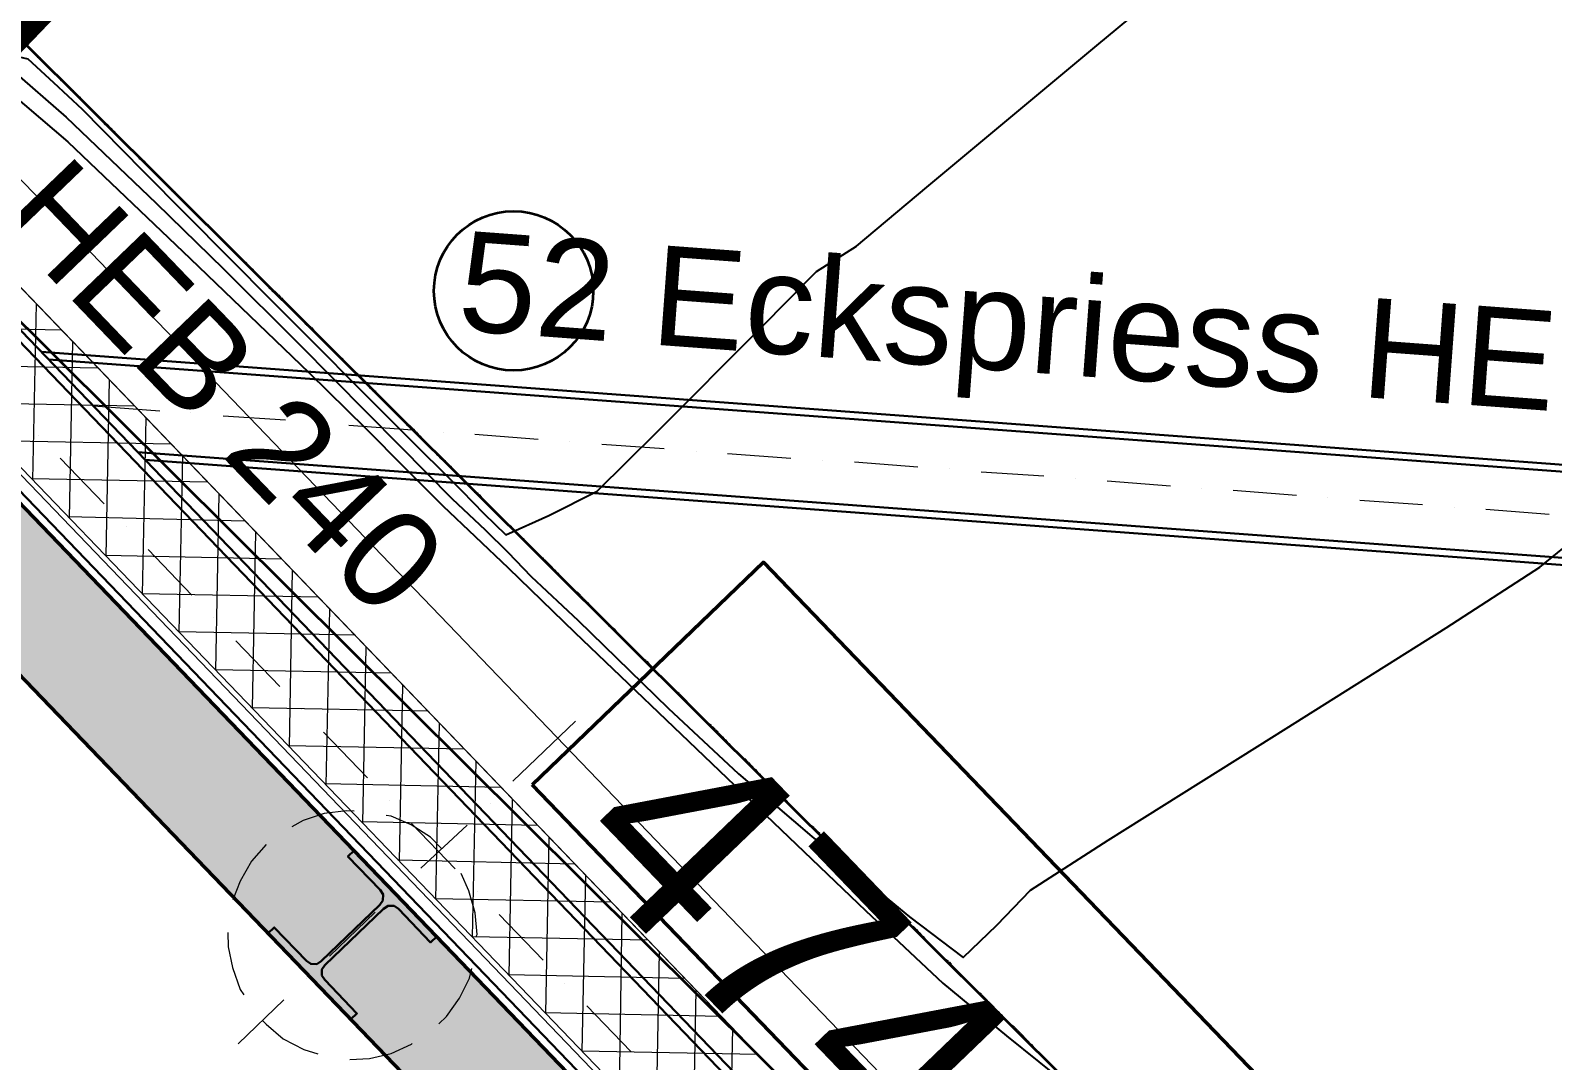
# Model space of a CAD drawing. Header units: metres. Extents: x 2687650.8 to 2687727.1, y 1234407.3 to 1234484.3.
# Drawn here: x 2687673.522 to 2687676.575, y 1234436.171 to 1234438.236 of the extents above; entities that cross this region are included whole.
import ezdxf

# ---------------------------------------------------------------- set-up
doc = ezdxf.new("R2010")
doc.units = ezdxf.units.M
for name, color, linetype, true_color in [('PDF_062_Bauten.062 Bauteilschraffuren', 7, 'Continuous', 0x7f7f7f), ('PDF_211_Wände_Beton.211', 7, 'Continuous', 0x7f7f7f), ('PDF_211_Wände_Beton.211 Bauteilschraffuren', 7, 'Continuous', 0x7f7f7f), ('PDF_211_Wände_Beton.211 Schichttrennlinien', 7, 'Continuous', 0x7f7f7f), ('PDF_222_Spenglerarbeiten.222 Bauteilschraffuren', 7, 'Continuous', 0x7f7f7f), ('PDF_3D_Kurven-Nebenhoehen', 7, 'Continuous', 0xdda500), ('PDF_AV_01225-Bobe-ueb-befestigte', 7, 'Continuous', 0xfdfdfd), ('PDF_AV_01234-Bobe-Gartenanlage', 7, 'Continuous', 0xfdfdfd), ('PDF_E_Farbe Beton', 7, 'Continuous', 0xdfff7f), ('PDF_Rühlwand Träger u Vermassung', 7, 'Continuous', 0x0ac1ff)]:
    doc.layers.add(name, color=color, linetype=linetype, true_color=true_color)
for name, color, linetype in [('PDF_A-KOTEN', 7, 'Continuous'), ('PDF_AV_01211-Bobe-Gebaeude', 7, 'Continuous'), ('PDF_AV_01313-Mauer-Sockel', 7, 'Continuous'), ('PDF_E_BETON', 7, 'Continuous'), ('PDF_E_Text', 7, 'Continuous'), ('PDF_Text', 7, 'Continuous')]:
    doc.layers.add(name, color=color, linetype=linetype)
doc.styles.add('PDF Arial', font='arial.ttf')

# ---------------------------------------------------------------- blocks, each defined once
blk = doc.blocks.new('A$C1c84ec86')
at = {"layer": 'PDF_E_Farbe Beton', "true_color": 0xbfff7f, "transparency": 33554559}
h = blk.add_hatch(color=71, dxfattribs=at)
h.paths.add_polyline_path([(3096.53, 1972.34), (3087.64, 1847.46), (3087.42, 523.67), (612.36, 523.67), (612.36, 1217.32), (591.83, 1429.41), (592.04, 1430.89), (672.48, 2565.87), (2668.74, 2565.87), (2848.03, 2530.94), (2997.89, 2390.18), (3013.34, 2375.79), (3093.99, 2206.03), (3096.53, 2200.53)])
h.paths.add_polyline_path([(3120.45, 1972.34), (3120.45, 2206.03), (3039.8, 2375.79), (3033.03, 2390.18), (2883.16, 2530.94), (2859.46, 2553.17), (2794.47, 2565.87), (2671.07, 2589.79), (650.04, 2589.79), (648.35, 2565.87), (567.91, 1430.89), (568.12, 1429.41), (588.44, 1217.32), (588.44, 499.75), (3111.55, 499.75), (3111.55, 1847.46)], flags=0)
at = {"layer": 'PDF_Rühlwand Träger u Vermassung', "transparency": 33554559}
blk.add_hatch(color=256, dxfattribs=at).paths.add_polyline_path([(2832.15, 499.75), (2856.07, 499.75), (2856.07, 501.45), (2845.91, 501.45), (2845.7, 501.66), (2845.27, 501.87), (2845.06, 502.08), (2844.85, 502.51), (2844.64, 502.72), (2844.64, 520.71), (2844.85, 520.92), (2845.06, 521.34), (2845.27, 521.56), (2845.7, 521.77), (2845.91, 521.98), (2856.07, 521.98), (2856.07, 523.67), (2832.15, 523.67), (2832.15, 521.98), (2842.31, 521.98), (2842.52, 521.77), (2842.95, 521.56), (2843.16, 521.34), (2843.37, 520.92), (2843.37, 520.71), (2843.58, 520.29), (2843.58, 503.14), (2843.37, 502.72), (2843.37, 502.51), (2843.16, 502.08), (2842.73, 501.87), (2842.52, 501.66), (2842.1, 501.45), (2832.15, 501.45)])
at = {"layer": 'PDF_062_Bauten.062 Bauteilschraffuren', "lineweight": 18}
blk.add_lwpolyline([(2621.11, 2560.79), (677.13, 2560.79), (608.13, 1589.22), (608.13, 1483.39), (616.38, 1483.39), (616.38, 527.69), (3083.61, 527.69), (3083.61, 1406.76), (3082.98, 1406.76), (3083.61, 1981.87), (3091.45, 1981.87), (3091.45, 2122.63)], dxfattribs=at)
at = {"layer": 'PDF_211_Wände_Beton.211', "lineweight": 18}
for points in [[(2625.56, 2560.79), (677.13, 2560.79), (676.5, 2552.75), (608.34, 1592.4), (608.34, 1483.39), (616.38, 1483.39), (616.38, 527.69), (617.44, 527.69), (3082.56, 527.69), (3083.61, 527.69), (3083.61, 1981.87), (3091.45, 1981.87), (3091.45, 2101.89), (3091.45, 2123.9)], [(3057.58, 2120.3), (2703.03, 2120.3), (2036.9, 2120.3), (1550.49, 2120.3), (1524.45, 2120.3), (1524.45, 1612.29), (1524.45, 1598.32), (1524.45, 1590.28), (1550.49, 1590.28), (1550.49, 2100.41), (2036.9, 2100.41), (2703.03, 2100.41), (3057.58, 2100.41), (3057.58, 1981.87), (3057.58, 553.73), (642.42, 553.73), (642.42, 1483.39), (642.42, 1591.13), (708.88, 2526.92), (2625.35, 2526.92)]]:
    blk.add_lwpolyline(points, dxfattribs=at)
at = {"layer": 'PDF_211_Wände_Beton.211 Bauteilschraffuren', "lineweight": 18}
for points in [[(2691.18, 528.75), (2716.15, 553.73)], [(2701.76, 528.75), (2726.74, 553.73)], [(2733.93, 528.75), (2708.96, 553.73)], [(2712.34, 528.75), (2737.32, 553.73)], [(2744.52, 528.75), (2719.54, 553.73)], [(2722.93, 528.75), (2747.91, 553.73)], [(2755.1, 528.75), (2730.12, 553.73)], [(2733.51, 528.75), (2758.49, 553.73)], [(2765.69, 528.75), (2740.71, 553.73)], [(2744.1, 528.75), (2769.28, 553.73)], [(2776.27, 528.75), (2751.29, 553.73)], [(2754.89, 528.75), (2779.87, 553.73)], [(2786.85, 528.75), (2761.88, 553.73)], [(2765.47, 528.75), (2790.45, 553.73)], [(2797.44, 528.75), (2772.46, 553.73)], [(2776.06, 528.75), (2801.03, 553.73)], [(2808.23, 528.75), (2783.04, 553.73)], [(2786.64, 528.75), (2811.62, 553.73)], [(2818.81, 528.75), (2793.84, 553.73)], [(2797.22, 528.75), (2822.2, 553.73)], [(2829.4, 528.75), (2804.42, 553.73)], [(2807.81, 528.75), (2832.78, 553.73)], [(2839.98, 528.75), (2815, 553.73)], [(2818.39, 528.75), (2843.37, 553.73)], [(2850.57, 528.75), (2825.59, 553.73)], [(2828.97, 528.75), (2853.95, 553.73)], [(2861.15, 528.75), (2836.17, 553.73)], [(2839.56, 528.75), (2864.75, 553.73)], [(2871.73, 528.75), (2846.76, 553.73)], [(2850.35, 528.75), (2875.33, 553.73)], [(2882.32, 528.75), (2857.34, 553.73)], [(2860.94, 528.75), (2885.91, 553.73)], [(2892.9, 528.75), (2867.92, 553.73)], [(2871.52, 528.75), (2896.5, 553.73)], [(2903.69, 528.75), (2878.51, 553.73)], [(2882.1, 528.75), (2907.08, 553.73)], [(2914.28, 528.75), (2889.3, 553.73)], [(2892.69, 528.75), (2917.66, 553.73)], [(2924.86, 528.75), (2899.88, 553.73)], [(2935.45, 528.75), (2910.47, 553.73)]]:
    blk.add_lwpolyline(points, dxfattribs=at)
at = {"layer": 'PDF_211_Wände_Beton.211 Schichttrennlinien', "lineweight": 18}
blk.add_lwpolyline([(617.44, 528.75), (642.42, 528.75), (3057.58, 528.75), (3082.56, 528.75)], dxfattribs=at)
at = {"layer": 'PDF_222_Spenglerarbeiten.222 Bauteilschraffuren', "lineweight": 18}
blk.add_lwpolyline([(2293.45, 553.73), (2293.45, 568.76), (3057.58, 568.76), (3057.58, 553.73)], close=True, dxfattribs=at)
at = {"layer": 'PDF_3D_Kurven-Nebenhoehen', "lineweight": 25}
for points in [[(2668.11, 583.79), (2672.34, 586.54), (2679.32, 586.96), (2687.16, 587.39), (2704.51, 587.6), (2741.34, 588.23), (2777.96, 588.87), (2795.11, 589.29), (2801.46, 589.29), (2807.6, 589.5), (2810.77, 598.39), (2813.95, 608.76), (2813.73, 625.7), (2813.1, 655.12), (2812.68, 671), (2814.58, 680.31), (2815.85, 698.72), (2819.03, 742.96), (2822.84, 795.88), (2826.22, 841.39), (2827.92, 862.77)], [(2668.11, 580.4), (2671.7, 582.73), (2686.1, 584), (2711.07, 585.06), (2729.91, 585.69), (2751.29, 586.12), (2780.08, 586.54), (2794.9, 586.75), (2804, 587.17), (2810.35, 587.39), (2817.12, 587.39), (2830.03, 588.02), (2855.22, 588.87), (2874.48, 589.93), (2893.75, 591.83), (2918.93, 594.79), (2932.27, 596.91), (2932.27, 606.22), (2931.85, 615.96), (2935.45, 634.16), (2943.49, 672.69), (2951.74, 712.48), (2955.98, 734.5), (2957.25, 749.52)], [(2668.32, 577.23), (2671.28, 578.92), (2689.91, 580.82), (2723.77, 582.31), (2756.8, 583.58), (2772.67, 584), (2783.89, 584.21), (2794.68, 584.42), (2803.57, 584.85), (2812.68, 585.27), (2831.3, 585.9), (2871.31, 587.6), (2911.95, 589.29), (2933.12, 590.35), (2949.63, 592.25), (2966.14, 594.37), (2986.03, 595.22), (3018.63, 597.55), (3040.01, 602.84), (3046.78, 622.1), (3051.86, 652.58)]]:
    blk.add_lwpolyline(points, dxfattribs=at)
at = {"layer": 'PDF_A-KOTEN', "lineweight": 50}
blk.add_lwpolyline([(2847.39, 558.6), (2847.39, 622.95), (3014.19, 622.95), (3014.19, 558.6)], close=True, dxfattribs=at)
at = {"layer": 'PDF_AV_01211-Bobe-Gebaeude', "lineweight": 0, "const_width": 5.09}
blk.add_lwpolyline([(2642.28, 1209.17), (2629.9, 1514.08), (2219.05, 1482.01), (2230.69, 1192.23), (1979.96, 1181.97), (1981.02, 1154.03), (1996.16, 1154.66), (2019.86, 526), (2669.48, 547.91), (2667.89, 588.13), (2643.66, 1178.9)], dxfattribs=at)
at = {"layer": 'PDF_AV_01225-Bobe-ueb-befestigte', "lineweight": 25}
for points in [[(2844.43, 592.04), (2845.27, 592.25)], [(2845.49, 592.25), (2846.12, 592.25)], [(2846.33, 592.25), (2846.97, 592.25)], [(2847.18, 592.25), (2848.03, 592.25)], [(2848.24, 592.25), (2848.87, 592.25)], [(2849.08, 592.25), (2849.93, 592.25)], [(2850.14, 592.25), (2850.78, 592.25)], [(2850.99, 592.25), (2851.62, 592.25)], [(2851.84, 592.25), (2852.68, 592.25)], [(2852.89, 592.25), (2853.53, 592.25)], [(2853.74, 592.25), (2854.59, 592.47)], [(2854.8, 592.47), (2855.43, 592.47)], [(2855.65, 592.47), (2856.28, 592.47)], [(2856.49, 592.47), (2857.34, 592.47)], [(2857.55, 592.47), (2858.19, 592.47)], [(2858.4, 592.47), (2859.24, 592.47)], [(2859.46, 592.47), (2860.09, 592.47)], [(2860.3, 592.47), (2860.94, 592.47)], [(2861.15, 592.47), (2862, 592.47)], [(2862.21, 592.47), (2862.84, 592.47)], [(2863.05, 592.47), (2863.69, 592.68)], [(2864.11, 592.68), (2864.75, 592.68)], [(2864.96, 592.68), (2865.59, 592.68)], [(2865.81, 592.68), (2866.65, 592.68)], [(2866.86, 592.68), (2867.5, 592.68)], [(2867.71, 592.68), (2868.35, 592.68)], [(2868.77, 592.68), (2869.4, 592.68)], [(2869.62, 592.68), (2870.25, 592.68)], [(2870.46, 592.68), (2871.31, 592.68)], [(2871.52, 592.68), (2872.16, 592.68)], [(2872.37, 592.68), (2873, 592.68)], [(2873.21, 592.89), (2874.06, 592.89)], [(2874.27, 592.89), (2874.91, 592.89)], [(2875.12, 592.89), (2875.97, 592.89)], [(2876.18, 592.89), (2876.81, 592.89)], [(2877.02, 592.89), (2877.66, 592.89)], [(2877.87, 592.89), (2878.72, 592.89)], [(2878.93, 592.89), (2879.56, 592.89)], [(2879.78, 592.89), (2880.62, 592.89)], [(2880.83, 592.89), (2881.47, 592.89)], [(2881.68, 592.89), (2882.32, 592.89)], [(2882.53, 592.89), (2883.37, 593.1)], [(2883.59, 593.1), (2884.22, 593.1)], [(2884.43, 593.1), (2885.28, 593.1)], [(2885.49, 593.1), (2886.13, 593.1)], [(2886.34, 593.1), (2886.97, 593.1)], [(2887.18, 593.1), (2888.03, 593.1)], [(2888.24, 593.1), (2888.88, 593.1)], [(2889.09, 593.1), (2889.72, 593.1)], [(2890.15, 593.1), (2890.78, 593.1)], [(2890.99, 593.1), (2891.63, 593.1)], [(2891.84, 593.1), (2892.69, 593.31)], [(2892.9, 593.31), (2893.53, 593.31)], [(2893.75, 593.31), (2894.38, 593.31)], [(2894.8, 593.31), (2895.44, 593.31)], [(2895.65, 593.31), (2896.29, 593.31)], [(2896.5, 593.31), (2897.34, 593.31)], [(2897.56, 593.31), (2898.19, 593.31)], [(2898.4, 593.31), (2899.04, 593.31)], [(2899.25, 593.31), (2900.1, 593.31)], [(2900.31, 593.31), (2900.94, 593.31)], [(2901.15, 593.31), (2902, 593.52)], [(2902.21, 593.52), (2902.85, 593.52)], [(2903.06, 593.52), (2903.69, 593.52)], [(2903.91, 593.52), (2904.75, 593.52)], [(2904.96, 593.52), (2905.6, 593.52)], [(2905.81, 593.52), (2906.66, 593.52)], [(2906.87, 593.52), (2907.5, 593.52)], [(2907.72, 593.52), (2908.35, 593.52)], [(2908.56, 593.52), (2909.41, 593.52)], [(2909.62, 593.52), (2910.26, 593.52)], [(2910.47, 593.52), (2911.31, 593.74)], [(2911.53, 593.74), (2912.16, 593.74)], [(2912.37, 593.74), (2913.01, 593.74)], [(2913.22, 593.74), (2914.07, 593.74)], [(2914.28, 593.74), (2914.91, 593.74)], [(2915.12, 593.74), (2915.76, 593.74)], [(2916.18, 593.74), (2916.82, 593.74)], [(2917.03, 593.74), (2917.66, 593.74)], [(2917.88, 593.74), (2918.72, 593.74)], [(2918.93, 593.74), (2919.57, 593.74)], [(2919.78, 593.74), (2920.42, 593.74)], [(2920.84, 593.95), (2921.47, 593.95)], [(2921.69, 593.95), (2922.32, 593.95)], [(2922.53, 593.95), (2923.38, 593.95)], [(2923.59, 593.95), (2924.23, 593.95)], [(2924.44, 593.95), (2925.07, 593.95)], [(2925.28, 593.95), (2926.13, 593.95)], [(2926.34, 593.95), (2926.98, 593.95)], [(2927.19, 593.95), (2928.04, 593.95)], [(2928.25, 593.95), (2928.88, 593.95)], [(2929.09, 593.95), (2929.73, 593.95)], [(2929.94, 593.95), (2930.79, 594.16)], [(2931, 594.16), (2931.64, 594.16)], [(2931.85, 594.16), (2932.69, 594.16)], [(2932.91, 594.16), (2933.54, 594.16)], [(2933.75, 594.16), (2934.39, 594.16)], [(2934.6, 594.16), (2935.45, 594.16)], [(2935.66, 594.16), (2936.29, 594.16)], [(2936.5, 594.16), (2937.35, 594.16)], [(2937.56, 594.16), (2938.2, 594.16)], [(2938.41, 594.16), (2939.04, 594.16)], [(2939.26, 594.16), (2940.1, 594.37)], [(2940.31, 594.37), (2940.95, 594.37)], [(2941.16, 594.37), (2941.8, 594.37)], [(2942.22, 594.37), (2942.85, 594.37)], [(2943.07, 594.37), (2943.7, 594.37)], [(2943.91, 594.37), (2944.76, 594.37)], [(2944.97, 594.37), (2945.61, 594.37)], [(2945.82, 594.37), (2946.45, 594.37)], [(2946.88, 594.37), (2947.51, 594.37)], [(2947.72, 594.37), (2948.36, 594.37)], [(2948.57, 594.37), (2949.42, 594.58)], [(2949.63, 594.58), (2950.26, 594.58)], [(2950.47, 594.58), (2951.11, 594.58)], [(2951.32, 594.58), (2952.17, 594.58)], [(2952.38, 594.58), (2953.01, 594.58)], [(2953.23, 594.58), (2954.07, 594.58)], [(2954.28, 594.58), (2954.92, 594.58)], [(2955.13, 594.58), (2955.77, 594.58)], [(2955.98, 594.58), (2956.82, 594.58)], [(2957.04, 594.58), (2957.67, 594.58)], [(2957.88, 594.58), (2958.73, 594.58)], [(2711.5, 589.08), (2712.13, 589.29)], [(2712.56, 589.29), (2713.19, 589.29)], [(2713.4, 589.29), (2714.04, 589.29)], [(2714.25, 589.29), (2715.1, 589.29)], [(2715.31, 589.29), (2715.94, 589.29)], [(2716.15, 589.29), (2716.79, 589.29)], [(2717.21, 589.29), (2717.85, 589.29)], [(2718.06, 589.29), (2718.69, 589.29)], [(2718.91, 589.29), (2719.75, 589.29)], [(2719.96, 589.29), (2720.6, 589.29)], [(2720.81, 589.29), (2721.45, 589.5)], [(2721.66, 589.5), (2722.5, 589.5)], [(2722.72, 589.5), (2723.35, 589.5)], [(2723.56, 589.5), (2724.41, 589.5)], [(2724.62, 589.5), (2725.26, 589.5)], [(2725.47, 589.5), (2726.1, 589.5)], [(2726.31, 589.5), (2727.16, 589.5)], [(2727.37, 589.5), (2728.01, 589.5)], [(2728.22, 589.5), (2729.07, 589.5)], [(2729.28, 589.5), (2729.91, 589.5)], [(2730.12, 589.5), (2730.76, 589.5)], [(2730.97, 589.71), (2731.82, 589.71)], [(2732.03, 589.71), (2732.66, 589.71)], [(2732.88, 589.71), (2733.72, 589.71)], [(2733.93, 589.71), (2734.57, 589.71)], [(2734.78, 589.71), (2735.42, 589.71)], [(2735.63, 589.71), (2736.47, 589.71)], [(2736.69, 589.71), (2737.32, 589.71)], [(2737.53, 589.71), (2738.17, 589.71)], [(2738.59, 589.71), (2739.23, 589.71)], [(2739.44, 589.71), (2740.07, 589.71)], [(2740.28, 589.93), (2741.13, 589.93)], [(2741.34, 589.93), (2741.98, 589.93)], [(2742.19, 589.93), (2742.83, 589.93)], [(2743.25, 589.93), (2743.88, 589.93)], [(2744.1, 589.93), (2744.73, 589.93)], [(2744.94, 589.93), (2745.79, 589.93)], [(2746, 589.93), (2746.64, 589.93)], [(2746.85, 589.93), (2747.48, 589.93)], [(2747.69, 589.93), (2748.54, 589.93)], [(2748.75, 589.93), (2749.39, 589.93)], [(2749.6, 589.93), (2750.45, 590.14)], [(2750.66, 590.14), (2751.29, 590.14)], [(2751.5, 590.14), (2752.14, 590.14)], [(2752.35, 590.14), (2753.2, 590.14)], [(2753.41, 590.14), (2754.04, 590.14)], [(2754.26, 590.14), (2755.1, 590.14)], [(2755.31, 590.14), (2755.95, 590.14)], [(2756.16, 590.14), (2756.8, 590.14)], [(2757.01, 590.14), (2757.85, 590.14)], [(2758.07, 590.14), (2758.7, 590.14)], [(2758.91, 590.14), (2759.55, 590.35)], [(2759.97, 590.35), (2760.61, 590.35)], [(2760.82, 590.35), (2761.45, 590.35)], [(2761.66, 590.35), (2762.51, 590.35)], [(2762.72, 590.35), (2763.36, 590.35)], [(2763.57, 590.35), (2764.2, 590.35)], [(2764.63, 590.35), (2765.26, 590.35)], [(2765.47, 590.35), (2766.11, 590.35)], [(2766.32, 590.35), (2767.17, 590.35)], [(2767.38, 590.35), (2768.01, 590.35)], [(2768.23, 590.35), (2768.86, 590.56)], [(2769.28, 590.56), (2769.92, 590.56)], [(2770.13, 590.56), (2770.77, 590.56)], [(2770.98, 590.56), (2771.82, 590.56)], [(2772.04, 590.56), (2772.67, 590.56)], [(2772.88, 590.56), (2773.52, 590.56)], [(2773.73, 590.56), (2774.58, 590.56)], [(2774.79, 590.56), (2775.42, 590.56)], [(2775.63, 590.56), (2776.48, 590.56)], [(2776.69, 590.56), (2777.33, 590.56)], [(2777.54, 590.56), (2778.17, 590.56)], [(2778.39, 590.77), (2779.23, 590.77)], [(2779.44, 590.77), (2780.08, 590.77)], [(2780.29, 590.77), (2781.14, 590.77)], [(2781.35, 590.77), (2781.98, 590.77)], [(2782.2, 590.77), (2782.83, 590.77)], [(2783.04, 590.77), (2783.89, 590.77)], [(2784.1, 590.77), (2784.74, 590.77)], [(2784.95, 590.77), (2785.58, 590.77)], [(2786.01, 590.77), (2786.64, 590.77)], [(2786.85, 590.77), (2787.49, 590.77)], [(2787.7, 590.77), (2788.55, 590.98)], [(2788.76, 590.98), (2789.39, 590.98)], [(2789.6, 590.98), (2790.24, 590.98)], [(2790.66, 590.98), (2791.3, 590.98)], [(2791.51, 590.98), (2792.14, 590.98)], [(2792.36, 590.98), (2793.2, 590.98)], [(2793.41, 590.98), (2794.05, 590.98)], [(2794.26, 590.98), (2794.9, 590.98)], [(2795.32, 590.98), (2795.95, 590.98)], [(2796.17, 590.98), (2796.8, 590.98)], [(2797.01, 590.98), (2797.86, 591.2)], [(2798.07, 591.2), (2798.71, 591.2)], [(2798.92, 591.2), (2799.55, 591.2)], [(2799.76, 591.2), (2800.61, 591.2)], [(2800.82, 591.2), (2801.46, 591.2)], [(2801.67, 591.2), (2802.52, 591.2)], [(2802.73, 591.2), (2803.36, 591.2)], [(2803.57, 591.2), (2804.21, 591.2)], [(2804.42, 591.2), (2805.27, 591.2)], [(2805.48, 591.2), (2806.11, 591.2)], [(2806.33, 591.2), (2807.17, 591.41)], [(2807.38, 591.41), (2808.02, 591.41)], [(2808.23, 591.41), (2808.87, 591.41)], [(2809.08, 591.41), (2809.92, 591.41)], [(2810.14, 591.41), (2810.77, 591.41)], [(2810.98, 591.41), (2811.62, 591.41)], [(2812.04, 591.41), (2812.68, 591.41)], [(2812.89, 591.41), (2813.52, 591.41)], [(2813.73, 591.41), (2814.58, 591.41)], [(2814.79, 591.41), (2815.43, 591.41)], [(2815.64, 591.41), (2816.27, 591.62)], [(2816.7, 591.62), (2817.33, 591.62)], [(2817.54, 591.62), (2818.18, 591.62)], [(2818.39, 591.62), (2819.24, 591.62)], [(2819.45, 591.62), (2820.08, 591.62)], [(2820.3, 591.62), (2820.93, 591.62)], [(2821.35, 591.62), (2821.99, 591.62)], [(2822.2, 591.62), (2822.84, 591.62)], [(2823.05, 591.62), (2823.89, 591.62)], [(2824.11, 591.62), (2824.74, 591.62)], [(2824.95, 591.62), (2825.59, 591.62)], [(2825.8, 591.83), (2826.65, 591.83)], [(2826.86, 591.83), (2827.49, 591.83)], [(2827.7, 591.83), (2828.55, 591.83)], [(2828.76, 591.83), (2829.4, 591.83)], [(2829.61, 591.83), (2830.24, 591.83)], [(2830.46, 591.83), (2831.3, 591.83)], [(2831.51, 591.83), (2832.15, 591.83)], [(2832.36, 591.83), (2833.21, 591.83)], [(2833.42, 591.83), (2834.05, 591.83)], [(2834.27, 591.83), (2834.9, 591.83)], [(2835.11, 591.83), (2835.96, 592.04)], [(2836.17, 592.04), (2836.81, 592.04)], [(2837.02, 592.04), (2837.65, 592.04)], [(2838.08, 592.04), (2838.71, 592.04)], [(2838.92, 592.04), (2839.56, 592.04)], [(2839.77, 592.04), (2840.62, 592.04)], [(2840.83, 592.04), (2841.46, 592.04)], [(2841.68, 592.04), (2842.31, 592.04)], [(2842.73, 592.04), (2843.37, 592.04)], [(2843.58, 592.04), (2844.22, 592.04)], [(2671.49, 588.23), (2672.34, 588.23)], [(2672.55, 588.23), (2673.19, 588.23)], [(2673.4, 588.23), (2674.03, 588.44)], [(2674.24, 588.44), (2675.09, 588.44)], [(2675.3, 588.44), (2675.94, 588.44)], [(2676.15, 588.44), (2677, 588.44)], [(2677.21, 588.44), (2677.84, 588.44)], [(2678.05, 588.44), (2678.69, 588.44)], [(2678.9, 588.44), (2679.75, 588.44)], [(2679.96, 588.44), (2680.59, 588.44)], [(2680.81, 588.44), (2681.65, 588.44)], [(2681.86, 588.44), (2682.5, 588.44)], [(2682.71, 588.44), (2683.35, 588.66)], [(2683.56, 588.66), (2684.4, 588.66)], [(2684.62, 588.66), (2685.25, 588.66)], [(2685.46, 588.66), (2686.1, 588.66)], [(2686.52, 588.66), (2687.16, 588.66)], [(2687.37, 588.66), (2688, 588.66)], [(2688.21, 588.66), (2689.06, 588.66)], [(2689.27, 588.66), (2689.91, 588.66)], [(2690.12, 588.66), (2690.75, 588.66)], [(2691.18, 588.66), (2691.81, 588.66)], [(2692.02, 588.66), (2692.66, 588.66)], [(2692.87, 588.87), (2693.72, 588.87)], [(2693.93, 588.87), (2694.56, 588.87)], [(2694.78, 588.87), (2695.41, 588.87)], [(2695.62, 588.87), (2696.47, 588.87)], [(2696.68, 588.87), (2697.32, 588.87)], [(2697.53, 588.87), (2698.37, 588.87)], [(2698.59, 588.87), (2699.22, 588.87)], [(2699.43, 588.87), (2700.07, 588.87)], [(2700.28, 588.87), (2701.13, 588.87)], [(2701.34, 588.87), (2701.97, 588.87)], [(2702.18, 588.87), (2703.03, 589.08)], [(2703.24, 589.08), (2703.88, 589.08)], [(2704.09, 589.08), (2704.72, 589.08)], [(2704.94, 589.08), (2705.78, 589.08)], [(2705.99, 589.08), (2706.63, 589.08)], [(2706.84, 589.08), (2707.69, 589.08)], [(2707.9, 589.08), (2708.53, 589.08)], [(2708.75, 589.08), (2709.38, 589.08)], [(2709.59, 589.08), (2710.44, 589.08)], [(2710.65, 589.08), (2711.29, 589.08)]]:
    blk.add_lwpolyline(points, dxfattribs=at)
at = {"layer": 'PDF_AV_01234-Bobe-Gartenanlage', "lineweight": 25}
for points in [[(2845.27, 592.25), (2844.43, 592.04)], [(2846.12, 592.25), (2845.49, 592.25)], [(2846.97, 592.25), (2846.33, 592.25)], [(2848.03, 592.25), (2847.18, 592.25)], [(2848.87, 592.25), (2848.24, 592.25)], [(2849.93, 592.25), (2849.08, 592.25)], [(2850.78, 592.25), (2850.14, 592.25)], [(2851.62, 592.25), (2850.99, 592.25)], [(2852.68, 592.25), (2851.84, 592.25)], [(2853.53, 592.25), (2852.89, 592.25)], [(2854.59, 592.47), (2853.74, 592.25)], [(2855.43, 592.47), (2854.8, 592.47)], [(2856.28, 592.47), (2855.65, 592.47)], [(2857.34, 592.47), (2856.49, 592.47)], [(2858.19, 592.47), (2857.55, 592.47)], [(2859.24, 592.47), (2858.4, 592.47)], [(2860.09, 592.47), (2859.46, 592.47)], [(2860.94, 592.47), (2860.3, 592.47)], [(2862, 592.47), (2861.15, 592.47)], [(2862.84, 592.47), (2862.21, 592.47)], [(2863.69, 592.68), (2863.05, 592.47)], [(2864.75, 592.68), (2864.11, 592.68)], [(2865.59, 592.68), (2864.96, 592.68)], [(2866.65, 592.68), (2865.81, 592.68)], [(2867.5, 592.68), (2866.86, 592.68)], [(2868.35, 592.68), (2867.71, 592.68)], [(2869.4, 592.68), (2868.77, 592.68)], [(2870.25, 592.68), (2869.62, 592.68)], [(2871.31, 592.68), (2870.46, 592.68)], [(2872.16, 592.68), (2871.52, 592.68)], [(2873, 592.68), (2872.37, 592.68)], [(2874.06, 592.89), (2873.21, 592.89)], [(2874.91, 592.89), (2874.27, 592.89)], [(2875.97, 592.89), (2875.12, 592.89)], [(2876.81, 592.89), (2876.18, 592.89)], [(2877.66, 592.89), (2877.02, 592.89)], [(2878.72, 592.89), (2877.87, 592.89)], [(2879.56, 592.89), (2878.93, 592.89)], [(2880.62, 592.89), (2879.78, 592.89)], [(2881.47, 592.89), (2880.83, 592.89)], [(2882.32, 592.89), (2881.68, 592.89)], [(2883.37, 593.1), (2882.53, 592.89)], [(2884.22, 593.1), (2883.59, 593.1)], [(2885.28, 593.1), (2884.43, 593.1)], [(2886.13, 593.1), (2885.49, 593.1)], [(2886.97, 593.1), (2886.34, 593.1)], [(2888.03, 593.1), (2887.18, 593.1)], [(2888.88, 593.1), (2888.24, 593.1)], [(2889.72, 593.1), (2889.09, 593.1)], [(2890.78, 593.1), (2890.15, 593.1)], [(2891.63, 593.1), (2890.99, 593.1)], [(2892.69, 593.31), (2891.84, 593.1)], [(2893.53, 593.31), (2892.9, 593.31)], [(2894.38, 593.31), (2893.75, 593.31)], [(2895.44, 593.31), (2894.8, 593.31)], [(2896.29, 593.31), (2895.65, 593.31)], [(2897.34, 593.31), (2896.5, 593.31)], [(2898.19, 593.31), (2897.56, 593.31)], [(2899.04, 593.31), (2898.4, 593.31)], [(2900.1, 593.31), (2899.25, 593.31)], [(2900.94, 593.31), (2900.31, 593.31)], [(2902, 593.52), (2901.15, 593.31)], [(2902.85, 593.52), (2902.21, 593.52)], [(2903.69, 593.52), (2903.06, 593.52)], [(2904.75, 593.52), (2903.91, 593.52)], [(2905.6, 593.52), (2904.96, 593.52)], [(2906.66, 593.52), (2905.81, 593.52)], [(2907.5, 593.52), (2906.87, 593.52)], [(2908.35, 593.52), (2907.72, 593.52)], [(2909.41, 593.52), (2908.56, 593.52)], [(2910.26, 593.52), (2909.62, 593.52)], [(2911.31, 593.74), (2910.47, 593.52)], [(2912.16, 593.74), (2911.53, 593.74)], [(2913.01, 593.74), (2912.37, 593.74)], [(2914.07, 593.74), (2913.22, 593.74)], [(2914.91, 593.74), (2914.28, 593.74)], [(2915.76, 593.74), (2915.12, 593.74)], [(2916.82, 593.74), (2916.18, 593.74)], [(2917.66, 593.74), (2917.03, 593.74)], [(2918.72, 593.74), (2917.88, 593.74)], [(2919.57, 593.74), (2918.93, 593.74)], [(2920.42, 593.74), (2919.78, 593.74)], [(2921.47, 593.95), (2920.84, 593.95)], [(2922.32, 593.95), (2921.69, 593.95)], [(2923.38, 593.95), (2922.53, 593.95)], [(2924.23, 593.95), (2923.59, 593.95)], [(2925.07, 593.95), (2924.44, 593.95)], [(2926.13, 593.95), (2925.28, 593.95)], [(2926.98, 593.95), (2926.34, 593.95)], [(2928.04, 593.95), (2927.19, 593.95)], [(2928.88, 593.95), (2928.25, 593.95)], [(2929.73, 593.95), (2929.09, 593.95)], [(2930.79, 594.16), (2929.94, 593.95)], [(2931.64, 594.16), (2931, 594.16)], [(2932.69, 594.16), (2931.85, 594.16)], [(2933.54, 594.16), (2932.91, 594.16)], [(2934.39, 594.16), (2933.75, 594.16)], [(2935.45, 594.16), (2934.6, 594.16)], [(2936.29, 594.16), (2935.66, 594.16)], [(2937.35, 594.16), (2936.5, 594.16)], [(2938.2, 594.16), (2937.56, 594.16)], [(2939.04, 594.16), (2938.41, 594.16)], [(2940.1, 594.37), (2939.26, 594.16)], [(2940.95, 594.37), (2940.31, 594.37)], [(2941.8, 594.37), (2941.16, 594.37)], [(2942.85, 594.37), (2942.22, 594.37)], [(2943.7, 594.37), (2943.07, 594.37)], [(2944.76, 594.37), (2943.91, 594.37)], [(2945.61, 594.37), (2944.97, 594.37)], [(2946.45, 594.37), (2945.82, 594.37)], [(2947.51, 594.37), (2946.88, 594.37)], [(2948.36, 594.37), (2947.72, 594.37)], [(2949.42, 594.58), (2948.57, 594.37)], [(2950.26, 594.58), (2949.63, 594.58)], [(2951.11, 594.58), (2950.47, 594.58)], [(2952.17, 594.58), (2951.32, 594.58)], [(2953.01, 594.58), (2952.38, 594.58)], [(2954.07, 594.58), (2953.23, 594.58)], [(2954.92, 594.58), (2954.28, 594.58)], [(2955.77, 594.58), (2955.13, 594.58)], [(2956.82, 594.58), (2955.98, 594.58)], [(2957.67, 594.58), (2957.04, 594.58)], [(2958.73, 594.58), (2957.88, 594.58)], [(2712.13, 589.29), (2711.5, 589.08)], [(2713.19, 589.29), (2712.56, 589.29)], [(2714.04, 589.29), (2713.4, 589.29)], [(2715.1, 589.29), (2714.25, 589.29)], [(2715.94, 589.29), (2715.31, 589.29)], [(2716.79, 589.29), (2716.15, 589.29)], [(2717.85, 589.29), (2717.21, 589.29)], [(2718.69, 589.29), (2718.06, 589.29)], [(2719.75, 589.29), (2718.91, 589.29)], [(2720.6, 589.29), (2719.96, 589.29)], [(2721.45, 589.5), (2720.81, 589.29)], [(2722.5, 589.5), (2721.66, 589.5)], [(2723.35, 589.5), (2722.72, 589.5)], [(2724.41, 589.5), (2723.56, 589.5)], [(2725.26, 589.5), (2724.62, 589.5)], [(2726.1, 589.5), (2725.47, 589.5)], [(2727.16, 589.5), (2726.31, 589.5)], [(2728.01, 589.5), (2727.37, 589.5)], [(2729.07, 589.5), (2728.22, 589.5)], [(2729.91, 589.5), (2729.28, 589.5)], [(2730.76, 589.5), (2730.12, 589.5)], [(2731.82, 589.71), (2730.97, 589.71)], [(2732.66, 589.71), (2732.03, 589.71)], [(2733.72, 589.71), (2732.88, 589.71)], [(2734.57, 589.71), (2733.93, 589.71)], [(2735.42, 589.71), (2734.78, 589.71)], [(2736.47, 589.71), (2735.63, 589.71)], [(2737.32, 589.71), (2736.69, 589.71)], [(2738.17, 589.71), (2737.53, 589.71)], [(2739.23, 589.71), (2738.59, 589.71)], [(2740.07, 589.71), (2739.44, 589.71)], [(2741.13, 589.93), (2740.28, 589.93)], [(2741.98, 589.93), (2741.34, 589.93)], [(2742.83, 589.93), (2742.19, 589.93)], [(2743.88, 589.93), (2743.25, 589.93)], [(2744.73, 589.93), (2744.1, 589.93)], [(2745.79, 589.93), (2744.94, 589.93)], [(2746.64, 589.93), (2746, 589.93)], [(2747.48, 589.93), (2746.85, 589.93)], [(2748.54, 589.93), (2747.69, 589.93)], [(2749.39, 589.93), (2748.75, 589.93)], [(2750.45, 590.14), (2749.6, 589.93)], [(2751.29, 590.14), (2750.66, 590.14)], [(2752.14, 590.14), (2751.5, 590.14)], [(2753.2, 590.14), (2752.35, 590.14)], [(2754.04, 590.14), (2753.41, 590.14)], [(2755.1, 590.14), (2754.26, 590.14)], [(2755.95, 590.14), (2755.31, 590.14)], [(2756.8, 590.14), (2756.16, 590.14)], [(2757.85, 590.14), (2757.01, 590.14)], [(2758.7, 590.14), (2758.07, 590.14)], [(2759.55, 590.35), (2758.91, 590.14)], [(2760.61, 590.35), (2759.97, 590.35)], [(2761.45, 590.35), (2760.82, 590.35)], [(2762.51, 590.35), (2761.66, 590.35)], [(2763.36, 590.35), (2762.72, 590.35)], [(2764.2, 590.35), (2763.57, 590.35)], [(2765.26, 590.35), (2764.63, 590.35)], [(2766.11, 590.35), (2765.47, 590.35)], [(2767.17, 590.35), (2766.32, 590.35)], [(2768.01, 590.35), (2767.38, 590.35)], [(2768.86, 590.56), (2768.23, 590.35)], [(2769.92, 590.56), (2769.28, 590.56)], [(2770.77, 590.56), (2770.13, 590.56)], [(2771.82, 590.56), (2770.98, 590.56)], [(2772.67, 590.56), (2772.04, 590.56)], [(2773.52, 590.56), (2772.88, 590.56)], [(2774.58, 590.56), (2773.73, 590.56)], [(2775.42, 590.56), (2774.79, 590.56)], [(2776.48, 590.56), (2775.63, 590.56)], [(2777.33, 590.56), (2776.69, 590.56)], [(2778.17, 590.56), (2777.54, 590.56)], [(2779.23, 590.77), (2778.39, 590.77)], [(2780.08, 590.77), (2779.44, 590.77)], [(2781.14, 590.77), (2780.29, 590.77)], [(2781.98, 590.77), (2781.35, 590.77)], [(2782.83, 590.77), (2782.2, 590.77)], [(2783.89, 590.77), (2783.04, 590.77)], [(2784.74, 590.77), (2784.1, 590.77)], [(2785.58, 590.77), (2784.95, 590.77)], [(2786.64, 590.77), (2786.01, 590.77)], [(2787.49, 590.77), (2786.85, 590.77)], [(2788.55, 590.98), (2787.7, 590.77)], [(2789.39, 590.98), (2788.76, 590.98)], [(2790.24, 590.98), (2789.6, 590.98)], [(2791.3, 590.98), (2790.66, 590.98)], [(2792.14, 590.98), (2791.51, 590.98)], [(2793.2, 590.98), (2792.36, 590.98)], [(2794.05, 590.98), (2793.41, 590.98)], [(2794.9, 590.98), (2794.26, 590.98)], [(2795.95, 590.98), (2795.32, 590.98)], [(2796.8, 590.98), (2796.17, 590.98)], [(2797.86, 591.2), (2797.01, 590.98)], [(2798.71, 591.2), (2798.07, 591.2)], [(2799.55, 591.2), (2798.92, 591.2)], [(2800.61, 591.2), (2799.76, 591.2)], [(2801.46, 591.2), (2800.82, 591.2)], [(2802.52, 591.2), (2801.67, 591.2)], [(2803.36, 591.2), (2802.73, 591.2)], [(2804.21, 591.2), (2803.57, 591.2)], [(2805.27, 591.2), (2804.42, 591.2)], [(2806.11, 591.2), (2805.48, 591.2)], [(2807.17, 591.41), (2806.33, 591.2)], [(2808.02, 591.41), (2807.38, 591.41)], [(2808.87, 591.41), (2808.23, 591.41)], [(2809.92, 591.41), (2809.08, 591.41)], [(2810.77, 591.41), (2810.14, 591.41)], [(2811.62, 591.41), (2810.98, 591.41)], [(2812.68, 591.41), (2812.04, 591.41)], [(2813.52, 591.41), (2812.89, 591.41)], [(2814.58, 591.41), (2813.73, 591.41)], [(2815.43, 591.41), (2814.79, 591.41)], [(2816.27, 591.62), (2815.64, 591.41)], [(2817.33, 591.62), (2816.7, 591.62)], [(2818.18, 591.62), (2817.54, 591.62)], [(2819.24, 591.62), (2818.39, 591.62)], [(2820.08, 591.62), (2819.45, 591.62)], [(2820.93, 591.62), (2820.3, 591.62)], [(2821.99, 591.62), (2821.35, 591.62)], [(2822.84, 591.62), (2822.2, 591.62)], [(2823.89, 591.62), (2823.05, 591.62)], [(2824.74, 591.62), (2824.11, 591.62)], [(2825.59, 591.62), (2824.95, 591.62)], [(2826.65, 591.83), (2825.8, 591.83)], [(2827.49, 591.83), (2826.86, 591.83)], [(2828.55, 591.83), (2827.7, 591.83)], [(2829.4, 591.83), (2828.76, 591.83)], [(2830.24, 591.83), (2829.61, 591.83)], [(2831.3, 591.83), (2830.46, 591.83)], [(2832.15, 591.83), (2831.51, 591.83)], [(2833.21, 591.83), (2832.36, 591.83)], [(2834.05, 591.83), (2833.42, 591.83)], [(2834.9, 591.83), (2834.27, 591.83)], [(2835.96, 592.04), (2835.11, 591.83)], [(2836.81, 592.04), (2836.17, 592.04)], [(2837.65, 592.04), (2837.02, 592.04)], [(2838.71, 592.04), (2838.08, 592.04)], [(2839.56, 592.04), (2838.92, 592.04)], [(2840.62, 592.04), (2839.77, 592.04)], [(2841.46, 592.04), (2840.83, 592.04)], [(2842.31, 592.04), (2841.68, 592.04)], [(2843.37, 592.04), (2842.73, 592.04)], [(2844.22, 592.04), (2843.58, 592.04)], [(2672.34, 588.23), (2671.49, 588.23)], [(2673.19, 588.23), (2672.55, 588.23)], [(2674.03, 588.44), (2673.4, 588.23)], [(2675.09, 588.44), (2674.24, 588.44)], [(2675.94, 588.44), (2675.3, 588.44)], [(2677, 588.44), (2676.15, 588.44)], [(2677.84, 588.44), (2677.21, 588.44)], [(2678.69, 588.44), (2678.05, 588.44)], [(2679.75, 588.44), (2678.9, 588.44)], [(2680.59, 588.44), (2679.96, 588.44)], [(2681.65, 588.44), (2680.81, 588.44)], [(2682.5, 588.44), (2681.86, 588.44)], [(2683.35, 588.66), (2682.71, 588.44)], [(2684.4, 588.66), (2683.56, 588.66)], [(2685.25, 588.66), (2684.62, 588.66)], [(2686.1, 588.66), (2685.46, 588.66)], [(2687.16, 588.66), (2686.52, 588.66)], [(2688, 588.66), (2687.37, 588.66)], [(2689.06, 588.66), (2688.21, 588.66)], [(2689.91, 588.66), (2689.27, 588.66)], [(2690.75, 588.66), (2690.12, 588.66)], [(2691.81, 588.66), (2691.18, 588.66)], [(2692.66, 588.66), (2692.02, 588.66)], [(2693.72, 588.87), (2692.87, 588.87)], [(2694.56, 588.87), (2693.93, 588.87)], [(2695.41, 588.87), (2694.78, 588.87)], [(2696.47, 588.87), (2695.62, 588.87)], [(2697.32, 588.87), (2696.68, 588.87)], [(2698.37, 588.87), (2697.53, 588.87)], [(2699.22, 588.87), (2698.59, 588.87)], [(2700.07, 588.87), (2699.43, 588.87)], [(2701.13, 588.87), (2700.28, 588.87)], [(2701.97, 588.87), (2701.34, 588.87)], [(2703.03, 589.08), (2702.18, 588.87)], [(2703.88, 589.08), (2703.24, 589.08)], [(2704.72, 589.08), (2704.09, 589.08)], [(2705.78, 589.08), (2704.94, 589.08)], [(2706.63, 589.08), (2705.99, 589.08)], [(2707.69, 589.08), (2706.84, 589.08)], [(2708.53, 589.08), (2707.9, 589.08)], [(2709.38, 589.08), (2708.75, 589.08)], [(2710.44, 589.08), (2709.59, 589.08)], [(2711.29, 589.08), (2710.65, 589.08)]]:
    blk.add_lwpolyline(points, dxfattribs=at)
at = {"layer": 'PDF_AV_01313-Mauer-Sockel', "lineweight": 35}
blk.add_lwpolyline([(2966.98, 594.79), (2667.89, 588.23), (2669.59, 548.01), (2967.83, 554.79)], close=True, dxfattribs=at)
at = {"layer": 'PDF_E_BETON', "lineweight": 50}
for points in [[(567.91, 1430.89), (650.04, 2589.79), (2671.07, 2589.79), (2859.46, 2553.17), (3033.03, 2390.18), (3120.45, 2206.03), (3120.45, 1972.34), (3111.55, 1847.25), (3111.55, 499.75), (588.44, 499.75), (588.44, 1217.32)], [(612.36, 1217.32), (591.83, 1429.41), (672.48, 2565.87), (2668.74, 2565.87), (2848.03, 2530.94), (3013.34, 2375.79), (3096.53, 2200.53), (3096.53, 1972.34), (3087.64, 1847.46), (3087.42, 523.67), (612.36, 523.67)]]:
    blk.add_lwpolyline(points, close=True, dxfattribs=at)
at = {"layer": 'PDF_E_Text', "lineweight": 35}
blk.add_circle((2773.41, 624.53), 15.98, dxfattribs=at)
at = {"layer": 'PDF_Rühlwand Träger u Vermassung', "color": 160, "lineweight": 30, "true_color": 0x3333ff}
for points in [[(2716.58, 547.8), (3062.87, 858.32)], [(2718.69, 547.8), (3062.87, 856.42)], [(2744.52, 547.8), (3064.14, 834.4)], [(2746.64, 547.8), (3064.14, 832.5)], [(2487.55, 523.67), (3087.42, 523.67), (3087.42, 547.8), (2487.55, 547.8)], [(612.36, 546.11), (1287.38, 546.11), (1887.46, 546.11), (2487.55, 546.11), (3087.42, 546.11)], [(612.36, 525.37), (1287.38, 525.37), (1887.46, 525.37), (2487.55, 525.37), (3087.42, 525.37)]]:
    blk.add_lwpolyline(points, dxfattribs=at)
at = {"layer": 'PDF_Rühlwand Träger u Vermassung', "color": 7, "lineweight": 18}
for points in [[(2940.1, 734.71), (2949.63, 743.17)], [(2935.45, 730.47), (2935.45, 730.47)], [(2921.26, 717.77), (2930.58, 726.24)], [(2916.39, 713.54), (2916.39, 713.54)], [(2902.21, 700.84), (2911.74, 709.31)], [(2897.56, 696.61), (2897.56, 696.61)], [(2883.37, 683.91), (2892.9, 692.37)], [(2878.72, 679.67), (2878.72, 679.67)], [(2864.54, 666.97), (2873.85, 675.44)], [(2859.67, 662.74), (2859.67, 662.74)], [(2845.49, 650.04), (2855.01, 658.51)], [(2840.83, 645.59), (2840.83, 645.59)], [(2826.65, 632.89), (2836.17, 641.36)], [(2821.99, 628.66), (2821.99, 628.66)], [(2807.81, 615.96), (2817.12, 624.43)], [(2802.94, 611.73), (2802.94, 611.73)], [(2788.76, 599.03), (2798.28, 607.49)], [(2784.1, 594.79), (2784.1, 594.79)], [(2769.92, 582.09), (2779.44, 590.56)], [(2765.26, 577.86), (2765.26, 577.86)], [(2751.08, 565.16), (2760.39, 573.63)], [(2844.22, 573.63), (2844.22, 556.27)], [(2746.21, 560.93), (2746.21, 560.93)], [(2731.61, 547.8), (2741.56, 556.69)], [(2844.22, 549.92), (2844.22, 549.92)], [(2844.22, 543.57), (2844, 530.87)], [(2728.22, 535.74), (2728.22, 535.74)], [(2734.57, 535.74), (2747.27, 535.74)], [(2753.62, 535.74), (2753.62, 535.74)], [(2759.97, 535.74), (2772.67, 535.74)], [(2779.02, 535.74), (2779.02, 535.74)], [(2785.37, 535.74), (2798.07, 535.74)], [(2804.42, 535.74), (2804.42, 535.74)], [(2810.77, 535.74), (2823.47, 535.74)], [(2829.82, 535.74), (2829.82, 535.74)], [(2844, 536.58), (2840.83, 536.58), (2836.38, 535.53), (2832.36, 533.83), (2831.51, 533.2)], [(2836.17, 535.74), (2848.87, 535.74)], [(2861.57, 529.39), (2861.36, 529.81), (2857.97, 532.56), (2853.95, 534.68), (2850.35, 535.95)], [(2855.22, 535.74), (2855.22, 535.74)], [(2861.57, 535.74), (2874.27, 535.74)], [(2880.62, 535.74), (2880.62, 535.74)], [(2886.97, 535.74), (2899.67, 535.74)], [(2826.43, 529.18), (2825.38, 528.12), (2822.62, 524.52), (2820.72, 520.5), (2820.08, 517.96)], [(2844, 524.52), (2844, 524.52)], [(2868.98, 511.82), (2868.98, 513.94), (2868.13, 518.38), (2866.65, 522.61), (2865.59, 524.31)], [(2844, 518.17), (2844, 505.47)], [(2819.03, 511.82), (2819.45, 507.37), (2820.72, 502.93), (2822.41, 499.33)], [(2861.78, 494.04), (2864.32, 497), (2866.65, 500.81), (2868.13, 505.05), (2868.13, 505.26)], [(2844, 499.12), (2844, 499.12)], [(2826.43, 494.04), (2828.55, 492.13), (2832.15, 489.81), (2836.38, 487.9), (2837.65, 487.69)], [(2844, 492.77), (2844, 480.07)], [(2844, 486.84), (2845.06, 486.84), (2849.51, 487.27), (2853.95, 488.75), (2856.49, 490.23)]]:
    blk.add_lwpolyline(points, dxfattribs=at)
at = {"layer": 'PDF_Rühlwand Träger u Vermassung', "color": 160, "lineweight": 30, "true_color": 0x3333ff}
blk.add_lwpolyline([(2832.15, 523.67), (2832.15, 521.98), (2841.46, 521.98), (2842.52, 521.77), (2843.37, 520.92), (2843.58, 519.86), (2843.58, 503.56), (2843.37, 502.51), (2842.52, 501.66), (2841.46, 501.45), (2832.15, 501.45), (2832.15, 499.75), (2856.07, 499.75), (2856.07, 501.45), (2846.76, 501.45), (2845.7, 501.66), (2844.85, 502.51), (2844.64, 503.56), (2844.64, 519.86), (2844.85, 520.92), (2845.7, 521.77), (2846.76, 521.98), (2856.07, 521.98), (2856.07, 523.67)], close=True, dxfattribs=at)
at = {"layer": 'PDF_Text', "char_height": 20.001, "attachment_point": 7, "style": 'PDF Arial'}
for s, insert, rotation in [('52 Eckspriess HEB 200 (S355), 479.20', (2775.11, 606.3), 41.8967), ('46 Longarine HEB 240', (3052.44, 599.03), 90)]:
    blk.add_mtext(s, dxfattribs=dict(at, insert=insert, rotation=rotation))
at = {"layer": 'PDF_Text', "attachment_point": 7, "style": 'PDF Arial'}
for s, insert, char_height in [('474.82', (2860.73, 553.72), 40.002), ('47 Longarine HEB 240', (2520.15, 553.33), 20.001)]:
    blk.add_mtext(s, dxfattribs=dict(at, insert=insert, char_height=char_height))

msp = doc.modelspace()

# ---------------------------------------------------------------- block references
at = {"xscale": 0.01, "yscale": 0.01, "zscale": 0.01, "rotation": 313.8734409291175}
msp.add_blockref('A$C1c84ec86', (2687650.7677, 1234453.3784), dxfattribs=at)

doc.saveas('drawing.dxf')
